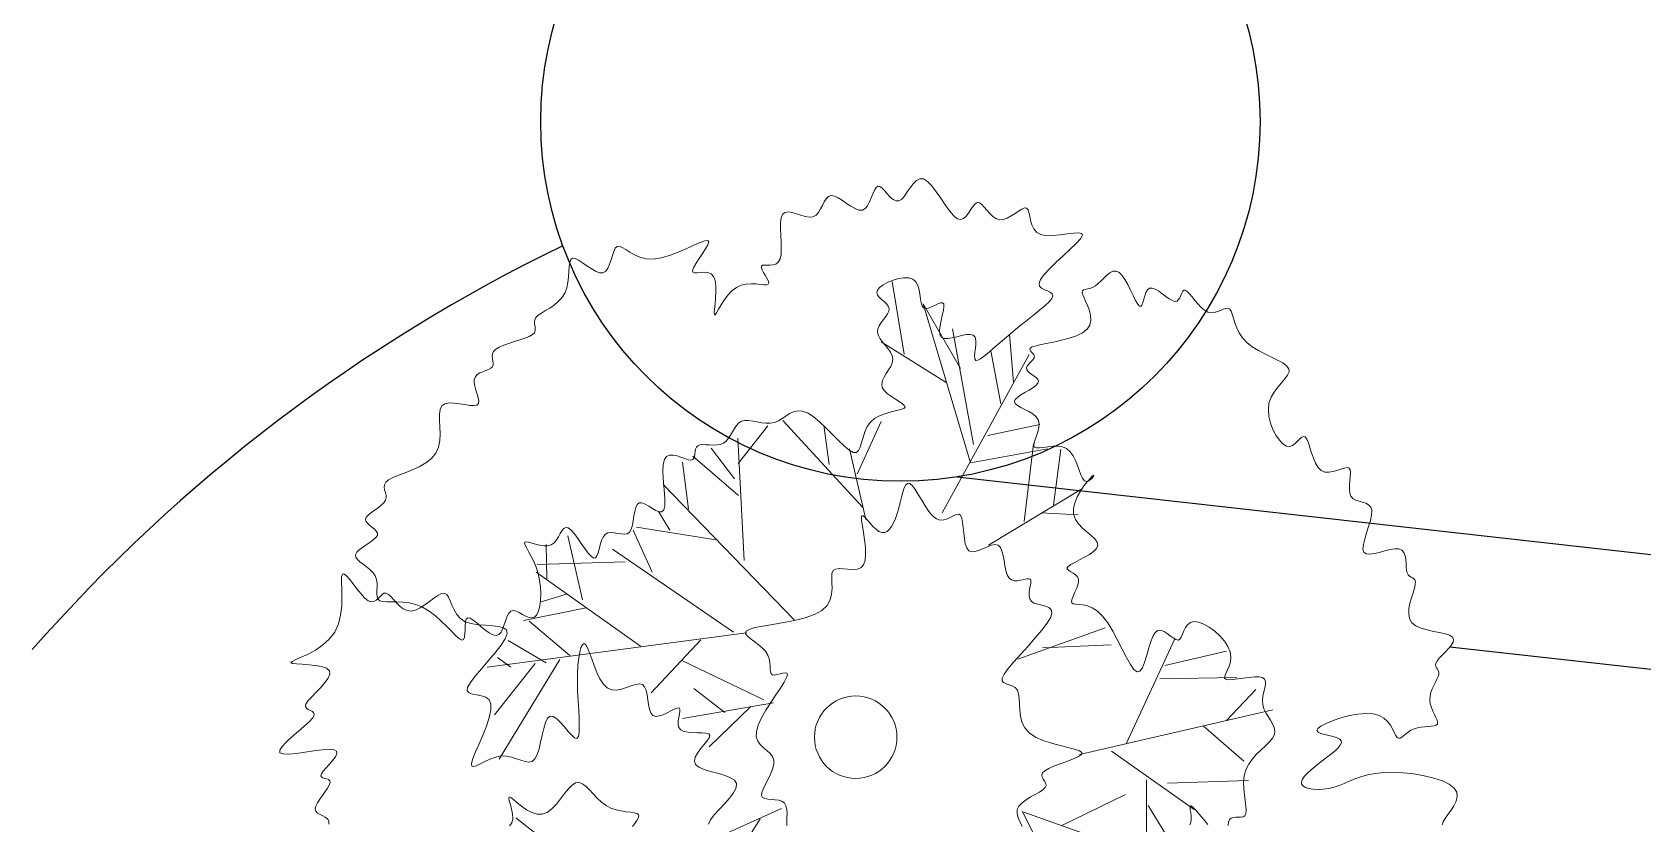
# Model space of a CAD drawing. Extents: x 2080 to 102394, y 2071 to 93424.
# Drawn here: x 86404.6 to 86834.5, y 81403.5 to 81614.7 of the extents above; entities that cross this region are included whole.
import ezdxf

# ---------------------------------------------------------------- set-up
doc = ezdxf.new("R2010")
doc.units = 0
doc.header["$LTSCALE"] = 20
doc.header["$MEASUREMENT"] = 0
doc.layers.add('casuanut tree', color=100, linetype='Continuous', lineweight=5)

# ---------------------------------------------------------------- blocks, each defined once
blk = doc.blocks.new('tr')
at = {"layer": 'casuanut tree'}
for p, q in [((0.2261, 0.6155), (0.2339, 0.7411)), ((0.3143, 0.5704), (0.2771, 0.692)), ((0.2771, 0.692), (0.2947, 0.4095)), ((0.2849, 0.5527), (0.1928, 0.6449)), ((0.3065, 0.4389), (0.3163, 0.6391)), ((0.3967, 0.5272), (0.4084, 0.6077)), ((0.3673, 0.4958), (0.3712, 0.588)), ((0.0987, 0.3768), (-0.0009, 0.552)), ((0.2285, 0.3375), (0.4338, 0.5671)), ((-0.1033, 0.4448), (-0.1641, 0.5272)), ((-0.1035, 0.4735), (-0.1307, 0.5339)), ((-0.1186, 0.3345), (-0.0824, 0.54)), ((-0.0915, 0.4977), (-0.0281, 0.549)), ((0.0595, 0.4614), (0.0655, 0.5279)), ((-0.1915, 0.4409), (-0.1837, 0.5213)), ((0.1017, 0.4342), (0.1621, 0.5128)), ((-0.0583, 0.2167), (-0.2243, 0.4916)), ((0.0987, 0.3557), (0.0987, 0.4795)), ((-0.4024, 0.3315), (-0.4024, 0.4433)), ((-0.2307, 0.4134), (-0.2425, 0.4487)), ((0.3339, 0.4487), (0.4241, 0.4468)), ((-0.4537, 0.3798), (-0.4417, 0.4372)), ((-0.2758, 0.3506), (-0.2915, 0.4272)), ((-0.1579, 0.3798), (-0.2847, 0.4312)), ((0.3614, 0.2918), (0.4065, 0.4173)), ((-0.3239, 0.2318), (-0.4688, 0.3949)), ((-0.317, 0.3781), (-0.4641, 0.4075)), ((-0.1639, 0.2197), (-0.333, 0.404)), ((0.2947, 0.4095), (0.428, 0.4036)), ((0.4163, 0.3075), (0.4496, 0.3977)), ((-0.4266, 0.3466), (-0.4719, 0.3436)), ((-0.3994, 0.3164), (-0.5081, 0.3194)), ((-0.4447, 0.2439), (-0.499, 0.3164)), ((0.2928, 0.2663), (0.4673, 0.3232)), ((-0.487, 0.2409), (-0.5413, 0.2922)), ((0.3928, 0.2996), (0.4535, 0.282)), ((-0.1428, 0.2137), (-0.5866, 0.256)), ((-0.5473, 0.2469), (-0.5654, 0.2681)), ((-0.4628, 0.2409), (-0.6017, 0.0989)), ((-0.5051, 0.2439), (-0.5926, 0.1744)), ((-0.2213, 0.2197), (-0.3239, 0.1502)), ((-0.1398, 0.0959), (-0.2605, 0.1925)), ((-0.2092, 0.0898), (-0.2515, 0.1412)), ((-0.1247, 0.0868), (-0.2817, 0.0959)), ((-0.1639, 0.0898), (-0.2485, 0.0385)), ((0.298, 0.0656), (0.455, 0.0838)), ((0.3433, 0.0747), (0.458, 0.0536)), ((0.445, -0.1163), (0.5666, 0.0392)), ((-0.5539, -0.0579), (-0.5967, -0.0051)), ((0.526, -0.0217), (0.6544, -0.0487)), ((0.5395, -0.0014), (0.6476, -0.0014)), ((0.6206, -0.1163), (0.6814, -0.0758)), ((-0.1911, -0.1005), (-0.3843, -0.2908)), ((-0.1519, -0.0915), (-0.2726, -0.1156)), ((0.3639, -0.1163), (0.7017, -0.1163)), ((0.4179, -0.1231), (0.5328, -0.2516)), ((0.5801, -0.1163), (0.6341, -0.1907)), ((0.2467, -0.1881), (0.3161, -0.4691)), ((0.249, -0.1907), (0.472, -0.3327)), ((0.4652, -0.1839), (0.445, -0.2718)), ((0.307, -0.2274), (0.4248, -0.2002)), ((0.499, -0.1975), (0.6341, -0.2245)), ((0.458, -0.2274), (0.4882, -0.318))]:
    blk.add_line(p, q, dxfattribs=at)
blk.add_lwpolyline([(-0.3714, 0.8178), (-0.3742, 0.8146), (-0.3757, 0.811), (-0.3762, 0.8073), (-0.3763, 0.8034), (-0.3766, 0.7997), (-0.3775, 0.7963), (-0.3797, 0.7932), (-0.3837, 0.7908), (-0.3899, 0.789), (-0.3978, 0.7878), (-0.4068, 0.7869), (-0.4165, 0.7861), (-0.4263, 0.7853), (-0.4355, 0.7843), (-0.4437, 0.7828), (-0.4502, 0.7806), (-0.4546, 0.7777), (-0.4573, 0.7742), (-0.4587, 0.7702), (-0.4593, 0.7661), (-0.4595, 0.7621), (-0.4598, 0.7583), (-0.4607, 0.755), (-0.4626, 0.7525), (-0.4658, 0.7508), (-0.4701, 0.7497), (-0.4751, 0.749), (-0.4804, 0.7482), (-0.4857, 0.7472), (-0.4906, 0.7455), (-0.4946, 0.7428), (-0.4975, 0.7389), (-0.4989, 0.7336), (-0.4991, 0.7272), (-0.4988, 0.7202), (-0.4982, 0.7132), (-0.4979, 0.7066), (-0.4983, 0.7011), (-0.4999, 0.697), (-0.5031, 0.695), (-0.5083, 0.6953), (-0.5151, 0.6974), (-0.523, 0.7006), (-0.5315, 0.7041), (-0.5402, 0.7073), (-0.5484, 0.7094), (-0.5557, 0.7097), (-0.5616, 0.7074), (-0.5659, 0.7021), (-0.5687, 0.6941), (-0.5709, 0.6843), (-0.5728, 0.6733), (-0.5751, 0.6617), (-0.5783, 0.6503), (-0.583, 0.6398), (-0.5898, 0.6308), (-0.599, 0.6238), (-0.6102, 0.6186), (-0.6226, 0.6149), (-0.6355, 0.6123), (-0.6483, 0.6104), (-0.6603, 0.6087), (-0.6706, 0.607), (-0.6787, 0.6048), (-0.6841, 0.6019), (-0.6872, 0.5983), (-0.6885, 0.5942), (-0.6887, 0.5898), (-0.6885, 0.5852), (-0.6884, 0.5806), (-0.6891, 0.5762), (-0.6911, 0.5722), (-0.695, 0.5686), (-0.7003, 0.5655), (-0.7065, 0.5626), (-0.7131, 0.5599), (-0.7194, 0.5573), (-0.725, 0.5546), (-0.7293, 0.5517), (-0.7317, 0.5485), (-0.7318, 0.5449), (-0.7302, 0.541), (-0.7274, 0.5369), (-0.7241, 0.5327), (-0.7208, 0.5285), (-0.7184, 0.5244), (-0.7173, 0.5205), (-0.7182, 0.5169), (-0.7215, 0.5138), (-0.7268, 0.5109), (-0.7333, 0.5082), (-0.7405, 0.5055), (-0.7477, 0.5028), (-0.7541, 0.5), (-0.7591, 0.4968), (-0.7621, 0.4933), (-0.7625, 0.4892), (-0.7607, 0.4847), (-0.7574, 0.4797), (-0.7531, 0.4744), (-0.7483, 0.4688), (-0.7437, 0.4629), (-0.7398, 0.4567), (-0.7373, 0.4505), (-0.7365, 0.4441), (-0.737, 0.4377), (-0.7384, 0.4316), (-0.7401, 0.4257), (-0.7416, 0.4202), (-0.7424, 0.4153), (-0.7419, 0.4111), (-0.7395, 0.4076), (-0.7351, 0.4051), (-0.7287, 0.4031), (-0.7207, 0.4013), (-0.7115, 0.3992), (-0.7016, 0.3965), (-0.6913, 0.3927), (-0.6809, 0.3876), (-0.6709, 0.3806), (-0.6615, 0.3716), (-0.6529, 0.3611), (-0.6451, 0.35), (-0.6381, 0.3389), (-0.6318, 0.3287), (-0.6264, 0.3201), (-0.6217, 0.3138), (-0.6179, 0.3107), (-0.615, 0.3113), (-0.6126, 0.3148), (-0.6107, 0.3203), (-0.6089, 0.3269), (-0.6072, 0.3337), (-0.6053, 0.3397), (-0.6029, 0.344), (-0.5999, 0.3457), (-0.5962, 0.344), (-0.5917, 0.3396), (-0.5867, 0.3334), (-0.5814, 0.3262), (-0.5758, 0.3189), (-0.5702, 0.3124), (-0.5646, 0.3075), (-0.5594, 0.3051), (-0.5545, 0.3058), (-0.55, 0.3091), (-0.5457, 0.3143), (-0.5417, 0.3205), (-0.5377, 0.3269), (-0.5337, 0.3328), (-0.5297, 0.3375), (-0.5256, 0.34), (-0.5213, 0.34), (-0.5168, 0.3378), (-0.5122, 0.3343), (-0.5075, 0.33), (-0.5027, 0.3258), (-0.4979, 0.3224), (-0.4932, 0.3205), (-0.4885, 0.3209), (-0.4839, 0.324), (-0.4796, 0.3296), (-0.4756, 0.3373), (-0.4721, 0.3467), (-0.4693, 0.3572), (-0.4672, 0.3686), (-0.4661, 0.3803), (-0.4659, 0.3919), (-0.4669, 0.403), (-0.4686, 0.4134), (-0.4708, 0.4228), (-0.4731, 0.4312), (-0.4751, 0.4382), (-0.4765, 0.4437), (-0.477, 0.4475), (-0.4761, 0.4493), (-0.4736, 0.4492), (-0.4697, 0.4475), (-0.4647, 0.4448), (-0.4589, 0.4416), (-0.4526, 0.4384), (-0.446, 0.4359), (-0.4395, 0.4344), (-0.4333, 0.4347), (-0.4277, 0.4369), (-0.4226, 0.4407), (-0.418, 0.4453), (-0.4137, 0.45), (-0.4097, 0.4542), (-0.4059, 0.457), (-0.4021, 0.4579), (-0.3984, 0.4561), (-0.3945, 0.4512), (-0.3906, 0.4438), (-0.3867, 0.4347), (-0.3828, 0.425), (-0.3789, 0.4154), (-0.3751, 0.4068), (-0.3715, 0.4002), (-0.368, 0.3964), (-0.3647, 0.396), (-0.3615, 0.3985), (-0.3584, 0.4032), (-0.3552, 0.4092), (-0.3518, 0.4158), (-0.3482, 0.4222), (-0.3442, 0.4276), (-0.3398, 0.4313), (-0.3349, 0.4327), (-0.3297, 0.4322), (-0.3242, 0.4304), (-0.3186, 0.4281), (-0.313, 0.4258), (-0.3077, 0.4242), (-0.3027, 0.4239), (-0.2982, 0.4257), (-0.2942, 0.4298), (-0.2908, 0.4359), (-0.2876, 0.4431), (-0.2847, 0.4507), (-0.2817, 0.4581), (-0.2785, 0.4643), (-0.2751, 0.4688), (-0.2712, 0.4707), (-0.2666, 0.4697), (-0.2617, 0.4663), (-0.2565, 0.4615), (-0.2512, 0.4562), (-0.246, 0.4515), (-0.2411, 0.4481), (-0.2366, 0.4471), (-0.2329, 0.4493), (-0.2299, 0.4555), (-0.2275, 0.4649), (-0.2255, 0.4765), (-0.2236, 0.4893), (-0.2216, 0.5024), (-0.2193, 0.5146), (-0.2163, 0.5251), (-0.2126, 0.5327), (-0.2079, 0.5369), (-0.2024, 0.5379), (-0.1964, 0.5367), (-0.1902, 0.5338), (-0.1841, 0.5302), (-0.1782, 0.5264), (-0.173, 0.5232), (-0.1687, 0.5215), (-0.1654, 0.5216), (-0.163, 0.5234), (-0.1613, 0.5263), (-0.1598, 0.53), (-0.1584, 0.534), (-0.1568, 0.5378), (-0.1547, 0.5409), (-0.1518, 0.5429), (-0.1479, 0.5434), (-0.1432, 0.5428), (-0.1378, 0.5414), (-0.132, 0.5396), (-0.1258, 0.5379), (-0.1197, 0.5367), (-0.1136, 0.5363), (-0.1079, 0.5372), (-0.1026, 0.5397), (-0.0978, 0.5434), (-0.0932, 0.5479), (-0.0887, 0.5527), (-0.0843, 0.5575), (-0.0797, 0.5616), (-0.0749, 0.5648), (-0.0696, 0.5665), (-0.0639, 0.5665), (-0.0577, 0.565), (-0.0511, 0.5626), (-0.0443, 0.5596), (-0.0372, 0.5566), (-0.03, 0.554), (-0.0228, 0.5523), (-0.0156, 0.5519), (-0.0084, 0.5531), (-0.0013, 0.5554), (0.0057, 0.5582), (0.0129, 0.5608), (0.0201, 0.5624), (0.0275, 0.5625), (0.0351, 0.5603), (0.043, 0.5553), (0.0511, 0.5469), (0.0595, 0.5359), (0.0678, 0.5233), (0.0759, 0.5102), (0.0838, 0.4975), (0.0911, 0.4862), (0.0979, 0.4773), (0.1038, 0.4719), (0.1089, 0.4706), (0.1133, 0.4729), (0.1174, 0.478), (0.1215, 0.485), (0.126, 0.4931), (0.131, 0.5015), (0.137, 0.5094), (0.1443, 0.5158), (0.153, 0.5203), (0.1627, 0.523), (0.1728, 0.5243), (0.1826, 0.5248), (0.1916, 0.5249), (0.1991, 0.525), (0.2046, 0.5256), (0.2074, 0.5271), (0.2071, 0.5298), (0.2044, 0.5338), (0.1998, 0.5386), (0.1943, 0.5441), (0.1885, 0.5501), (0.1832, 0.5564), (0.1791, 0.5627), (0.177, 0.5688), (0.1774, 0.5745), (0.18, 0.5799), (0.184, 0.5851), (0.1889, 0.5902), (0.1941, 0.5953), (0.199, 0.6005), (0.2029, 0.6059), (0.2051, 0.6116), (0.2054, 0.6177), (0.204, 0.6241), (0.2014, 0.6307), (0.1982, 0.6374), (0.195, 0.644), (0.1923, 0.6504), (0.1906, 0.6566), (0.1905, 0.6623), (0.1923, 0.6676), (0.1957, 0.6724), (0.2001, 0.6768), (0.205, 0.681), (0.2098, 0.6851), (0.2141, 0.6891), (0.2172, 0.6931), (0.2186, 0.6972), (0.2181, 0.7016), (0.2159, 0.706), (0.2128, 0.7106), (0.2095, 0.7151), (0.2065, 0.7196), (0.2045, 0.724), (0.2042, 0.7282), (0.2063, 0.7322), (0.211, 0.7358), (0.218, 0.7389), (0.2266, 0.7413), (0.2361, 0.7429), (0.2458, 0.7434), (0.255, 0.7426), (0.2631, 0.7405), (0.2693, 0.7367), (0.2732, 0.7312), (0.2751, 0.7245), (0.2756, 0.7169), (0.2752, 0.7091), (0.2745, 0.7014), (0.2741, 0.6945), (0.2744, 0.6888), (0.2761, 0.6848), (0.2795, 0.6829), (0.2842, 0.6826), (0.2898, 0.6834), (0.2956, 0.6847), (0.3012, 0.686), (0.306, 0.6866), (0.3094, 0.686), (0.311, 0.6837), (0.3103, 0.6793), (0.3079, 0.673), (0.3043, 0.6656), (0.3004, 0.6575), (0.2968, 0.6493), (0.294, 0.6416), (0.2929, 0.6348), (0.2941, 0.6296), (0.298, 0.6264), (0.3041, 0.6247), (0.3118, 0.6242), (0.3203, 0.6243), (0.3288, 0.6245), (0.3368, 0.6242), (0.3435, 0.6231), (0.3481, 0.6206), (0.3502, 0.6164), (0.3503, 0.6108), (0.3488, 0.6043), (0.3466, 0.5975), (0.3442, 0.5909), (0.3423, 0.5851), (0.3415, 0.5806), (0.3425, 0.5778), (0.3458, 0.5772), (0.3512, 0.5786), (0.3586, 0.5818), (0.3677, 0.5862), (0.3782, 0.5918), (0.3898, 0.5981), (0.4024, 0.6048), (0.4157, 0.6116), (0.4293, 0.6182), (0.4429, 0.6246), (0.4559, 0.6308), (0.4679, 0.6365), (0.4783, 0.6419), (0.4868, 0.6469), (0.4927, 0.6515), (0.4956, 0.6555), (0.4953, 0.6591), (0.4925, 0.6624), (0.4883, 0.6655), (0.4837, 0.6688), (0.4796, 0.6724), (0.4771, 0.6765), (0.4772, 0.6813), (0.481, 0.6871), (0.489, 0.694), (0.5004, 0.7016), (0.5139, 0.7097), (0.5281, 0.7179), (0.5419, 0.7259), (0.554, 0.7332), (0.563, 0.7396), (0.5677, 0.7446), (0.5672, 0.748), (0.5622, 0.7502), (0.5538, 0.7516), (0.5431, 0.7526), (0.5311, 0.7536), (0.5191, 0.7552), (0.508, 0.7576), (0.499, 0.7615), (0.4929, 0.7669), (0.4893, 0.7737), (0.4876, 0.7811), (0.4872, 0.7888), (0.4874, 0.7962), (0.4876, 0.8027), (0.4872, 0.8078), (0.4855, 0.811), (0.4821, 0.812), (0.4771, 0.8112), (0.471, 0.8092), (0.4641, 0.8065), (0.4568, 0.8039), (0.4494, 0.8019), (0.4423, 0.801), (0.4359, 0.802), (0.4305, 0.8053), (0.426, 0.8102), (0.4221, 0.8163), (0.4186, 0.8227), (0.4155, 0.8289), (0.4124, 0.8342), (0.4091, 0.8379), (0.4055, 0.8392), (0.4015, 0.8379), (0.397, 0.8345), (0.3922, 0.8299), (0.3871, 0.825), (0.3819, 0.8207), (0.3766, 0.8178), (0.3713, 0.8173), (0.3661, 0.8201), (0.3612, 0.8266), (0.3563, 0.8362), (0.3515, 0.8478), (0.3467, 0.8603), (0.3418, 0.8728), (0.3367, 0.8841), (0.3313, 0.8931), (0.3256, 0.8989), (0.3195, 0.9007), (0.3131, 0.8992), (0.3066, 0.8951), (0.3, 0.8896), (0.2935, 0.8836), (0.2873, 0.878), (0.2814, 0.8738), (0.2761, 0.8719), (0.2713, 0.873), (0.2671, 0.8765), (0.2632, 0.8817), (0.2597, 0.8878), (0.2564, 0.8939), (0.2533, 0.8993), (0.2501, 0.9031), (0.2468, 0.9046), (0.2433, 0.9031), (0.2396, 0.8993), (0.2356, 0.8939), (0.2314, 0.8877), (0.227, 0.8815), (0.2222, 0.8761), (0.2172, 0.8722), (0.2119, 0.8708), (0.2063, 0.8722), (0.2004, 0.8761), (0.1944, 0.8816), (0.1884, 0.888), (0.1824, 0.8944), (0.1766, 0.9002), (0.171, 0.9046), (0.1657, 0.9068), (0.1608, 0.9063), (0.1563, 0.9035), (0.1518, 0.8992), (0.1474, 0.894), (0.1429, 0.8887), (0.1382, 0.8839), (0.1331, 0.8803), (0.1274, 0.8787), (0.1212, 0.8794), (0.1146, 0.8821), (0.1078, 0.8858), (0.101, 0.8899), (0.0944, 0.8936), (0.0882, 0.8961), (0.0826, 0.8966), (0.0779, 0.8944), (0.0742, 0.889), (0.0712, 0.8809), (0.0689, 0.871), (0.0668, 0.8599), (0.0648, 0.8486), (0.0625, 0.8379), (0.0599, 0.8285), (0.0565, 0.8212), (0.0523, 0.8167), (0.0474, 0.8145), (0.0423, 0.814), (0.0371, 0.8147), (0.0322, 0.8159), (0.028, 0.8171), (0.0247, 0.8175), (0.0227, 0.8167), (0.0222, 0.8141), (0.0228, 0.8102), (0.0241, 0.8053), (0.0258, 0.7999), (0.0274, 0.7946), (0.0284, 0.7899), (0.0285, 0.7862), (0.0272, 0.784), (0.0243, 0.7836), (0.0197, 0.7847), (0.0139, 0.7867), (0.007, 0.7891), (-0.0008, 0.7912), (-0.0092, 0.7926), (-0.0179, 0.7926), (-0.0268, 0.7908), (-0.0356, 0.7867), (-0.044, 0.781), (-0.0519, 0.7743), (-0.0589, 0.7675), (-0.0649, 0.7613), (-0.0696, 0.7564), (-0.0727, 0.7536), (-0.0741, 0.7536), (-0.0736, 0.7569), (-0.0717, 0.7631), (-0.0688, 0.7714), (-0.0657, 0.781), (-0.0627, 0.7912), (-0.0605, 0.8013), (-0.0596, 0.8104), (-0.0606, 0.8178), (-0.0638, 0.823), (-0.0687, 0.8263), (-0.0746, 0.8283), (-0.0807, 0.8294), (-0.0864, 0.8301), (-0.0908, 0.8311), (-0.0934, 0.8328), (-0.0932, 0.8358), (-0.09, 0.8405), (-0.0844, 0.8464), (-0.0774, 0.853), (-0.07, 0.8599), (-0.0632, 0.8666), (-0.0579, 0.8724), (-0.0552, 0.877), (-0.0561, 0.8798), (-0.0612, 0.8804), (-0.07, 0.8793), (-0.0816, 0.8771), (-0.0954, 0.8743), (-0.1103, 0.8716), (-0.1256, 0.8695), (-0.1405, 0.8686), (-0.1541, 0.8696), (-0.1657, 0.8729), (-0.1755, 0.8778), (-0.1837, 0.8838), (-0.1905, 0.8901), (-0.1962, 0.896), (-0.2011, 0.9009), (-0.2053, 0.904), (-0.2092, 0.9046), (-0.213, 0.9023), (-0.2167, 0.8976), (-0.2205, 0.8915), (-0.2244, 0.8846), (-0.2286, 0.8778), (-0.233, 0.8719), (-0.2378, 0.8678), (-0.243, 0.8663), (-0.2487, 0.8678), (-0.2548, 0.8719), (-0.261, 0.8777), (-0.2672, 0.8843), (-0.2732, 0.8909), (-0.2788, 0.8967), (-0.2838, 0.9008), (-0.288, 0.9023), (-0.2914, 0.9007), (-0.2941, 0.8964), (-0.2965, 0.8899), (-0.2989, 0.8819), (-0.3015, 0.873), (-0.3047, 0.8638), (-0.3087, 0.855), (-0.3139, 0.8471), (-0.3205, 0.8407), (-0.3281, 0.8356), (-0.3364, 0.8315), (-0.3448, 0.8282), (-0.3529, 0.8255), (-0.3603, 0.823), (-0.3666, 0.8205)], close=True, dxfattribs=at)
for points in [[(0.9387, -0.372), (0.9415, -0.3676), (0.9463, -0.3627), (0.9524, -0.3573), (0.9592, -0.3514), (0.9657, -0.3451), (0.9712, -0.3383), (0.9748, -0.3312), (0.9756, -0.3237), (0.973, -0.3158), (0.9663, -0.3076), (0.9561, -0.2994), (0.943, -0.2914), (0.9279, -0.2838), (0.9114, -0.2769), (0.8943, -0.2709), (0.8775, -0.2662), (0.8616, -0.2628), (0.8472, -0.2611), (0.8342, -0.2607), (0.8225, -0.2613), (0.8117, -0.2627), (0.8017, -0.2644), (0.7922, -0.2662), (0.783, -0.2676), (0.7737, -0.2685), (0.7644, -0.2684), (0.7552, -0.2675), (0.7464, -0.2659), (0.7384, -0.2637), (0.7315, -0.2609), (0.7261, -0.2577), (0.7224, -0.2542), (0.7208, -0.2504), (0.7216, -0.2466), (0.7244, -0.2426), (0.729, -0.2387), (0.735, -0.2347), (0.7422, -0.2306), (0.7501, -0.2267), (0.7585, -0.2227), (0.767, -0.2189), (0.7753, -0.2151), (0.783, -0.2115), (0.79, -0.2079), (0.7958, -0.2044), (0.8002, -0.2009), (0.8029, -0.1975), (0.8036, -0.1941), (0.8019, -0.1907), (0.7978, -0.1873), (0.7919, -0.184), (0.7851, -0.1806), (0.7784, -0.1773), (0.7725, -0.1741), (0.7685, -0.1709), (0.7671, -0.1678), (0.7692, -0.1648), (0.7755, -0.1619), (0.7853, -0.1593), (0.7978, -0.1573), (0.8119, -0.1559), (0.8268, -0.1554), (0.8416, -0.1561), (0.8554, -0.158), (0.8672, -0.1614), (0.8764, -0.1664), (0.8832, -0.1726), (0.888, -0.1796), (0.8913, -0.1869), (0.8934, -0.194), (0.8949, -0.2005), (0.8961, -0.206), (0.8976, -0.2099), (0.8996, -0.2119), (0.9022, -0.2123), (0.9054, -0.2114), (0.9091, -0.2097), (0.9134, -0.2075), (0.9182, -0.2053), (0.9234, -0.2033), (0.9291, -0.202), (0.9352, -0.2016), (0.9415, -0.202), (0.9477, -0.2028), (0.9536, -0.2038), (0.959, -0.2046), (0.9636, -0.205), (0.9673, -0.2046), (0.9697, -0.2031), (0.9707, -0.2003), (0.9706, -0.1964), (0.9697, -0.1915), (0.9684, -0.1859), (0.967, -0.1798), (0.966, -0.1733), (0.9656, -0.1667), (0.9663, -0.1603), (0.9682, -0.1541), (0.9711, -0.1483), (0.9747, -0.1428), (0.9787, -0.1376), (0.9826, -0.1328), (0.9862, -0.1284), (0.9892, -0.1244), (0.991, -0.1208), (0.9917, -0.1177), (0.9914, -0.1148), (0.9906, -0.1121), (0.9896, -0.1096), (0.989, -0.107), (0.9891, -0.1044), (0.9904, -0.1015), (0.9933, -0.0983), (0.998, -0.0947), (1.004, -0.0908), (1.0106, -0.0866), (1.0171, -0.0822), (1.0228, -0.0778), (1.027, -0.0733), (1.0291, -0.0688), (1.0282, -0.0645), (1.024, -0.0604), (1.0171, -0.0563), (1.0083, -0.0521), (0.9985, -0.0477), (0.9885, -0.043), (0.9793, -0.0377), (0.9716, -0.0318), (0.9663, -0.0251), (0.964, -0.0175), (0.9644, -0.0092), (0.9667, -0.0006), (0.9705, 0.008), (0.975, 0.0164), (0.9796, 0.0242), (0.9836, 0.0312), (0.9865, 0.0369), (0.9878, 0.0413), (0.9877, 0.0446), (0.9865, 0.047), (0.9846, 0.049), (0.9824, 0.0509), (0.9802, 0.0531), (0.9785, 0.0558), (0.9775, 0.0595), (0.9776, 0.0642), (0.9784, 0.0699), (0.9795, 0.0762), (0.9803, 0.0826), (0.9806, 0.0887), (0.9798, 0.0943), (0.9774, 0.099), (0.973, 0.1023), (0.9664, 0.104), (0.9582, 0.1046), (0.9489, 0.1045), (0.9394, 0.1041), (0.9304, 0.104), (0.9225, 0.1046), (0.9166, 0.1065), (0.9134, 0.1102), (0.9132, 0.1158), (0.9157, 0.1232), (0.92, 0.1319), (0.9255, 0.1413), (0.9312, 0.151), (0.9365, 0.1604), (0.9405, 0.1691), (0.9426, 0.1766), (0.9422, 0.1826), (0.9396, 0.1873), (0.9355, 0.191), (0.9305, 0.1941), (0.9252, 0.197), (0.9201, 0.2001), (0.916, 0.2037), (0.9134, 0.2082), (0.9126, 0.2138), (0.9135, 0.2203), (0.9154, 0.2273), (0.9177, 0.2344), (0.92, 0.2411), (0.9217, 0.2472), (0.9223, 0.2521), (0.9212, 0.2555), (0.9181, 0.2572), (0.9132, 0.2575), (0.9071, 0.2571), (0.9001, 0.2564), (0.8929, 0.256), (0.8858, 0.2565), (0.8793, 0.2584), (0.8739, 0.2623), (0.87, 0.2685), (0.8674, 0.2766), (0.8657, 0.2858), (0.8647, 0.2954), (0.8639, 0.3047), (0.8632, 0.3131), (0.8621, 0.3199), (0.8604, 0.3243), (0.8579, 0.3258), (0.8545, 0.3251), (0.8505, 0.3229), (0.8459, 0.3199), (0.841, 0.317), (0.8359, 0.3149), (0.8307, 0.3144), (0.8255, 0.3164), (0.8206, 0.3212), (0.8162, 0.3287), (0.8124, 0.3381), (0.8096, 0.3489), (0.8081, 0.3605), (0.808, 0.3723), (0.8096, 0.3837), (0.8131, 0.3941), (0.8188, 0.4031), (0.8259, 0.4107), (0.8338, 0.4173), (0.8417, 0.4231), (0.849, 0.4284), (0.8548, 0.4334), (0.8585, 0.4384), (0.8593, 0.4437), (0.8568, 0.4495), (0.8514, 0.4557), (0.8439, 0.4625), (0.835, 0.4698), (0.8253, 0.4775), (0.8158, 0.4857), (0.807, 0.4943), (0.7996, 0.5034), (0.7943, 0.5129), (0.7908, 0.5225), (0.7887, 0.5318), (0.7875, 0.5407), (0.7869, 0.5489), (0.7863, 0.5559), (0.7855, 0.5615), (0.7839, 0.5654), (0.7812, 0.5674), (0.7776, 0.568), (0.7732, 0.5676), (0.7682, 0.5667), (0.7629, 0.5658), (0.7574, 0.5656), (0.752, 0.5664), (0.7467, 0.5688), (0.7419, 0.5731), (0.7374, 0.579), (0.7333, 0.5858), (0.7295, 0.593), (0.7261, 0.6), (0.723, 0.6062), (0.7201, 0.611), (0.7174, 0.6139), (0.715, 0.6144), (0.7127, 0.613), (0.7104, 0.6103), (0.708, 0.607), (0.7055, 0.6035), (0.7027, 0.6007), (0.6996, 0.599), (0.696, 0.5992), (0.692, 0.6016), (0.6875, 0.6057), (0.6828, 0.611), (0.6779, 0.6167), (0.6729, 0.6222), (0.668, 0.6268), (0.6633, 0.6299), (0.6589, 0.6308), (0.6549, 0.629), (0.6512, 0.6253), (0.6479, 0.6203), (0.645, 0.6148), (0.6422, 0.6098), (0.6397, 0.6059), (0.6374, 0.604), (0.6352, 0.6048), (0.6332, 0.609), (0.6311, 0.616), (0.629, 0.6249), (0.6267, 0.6348), (0.6241, 0.6451), (0.6212, 0.6548), (0.6178, 0.663), (0.6139, 0.6691), (0.6093, 0.6723), (0.6043, 0.673), (0.5989, 0.6717), (0.5932, 0.6691), (0.5873, 0.6656), (0.5814, 0.6618), (0.5756, 0.6583), (0.5699, 0.6555), (0.5646, 0.654), (0.5597, 0.6535), (0.5554, 0.6535), (0.5516, 0.6536), (0.5487, 0.6533), (0.5465, 0.6524), (0.5453, 0.6502), (0.5452, 0.6465), (0.5461, 0.641), (0.5476, 0.6339), (0.5492, 0.6258), (0.5504, 0.6171), (0.5505, 0.6084), (0.5491, 0.6001), (0.5456, 0.5927), (0.5395, 0.5868), (0.5305, 0.5826), (0.5191, 0.58), (0.5061, 0.5787), (0.4924, 0.5782), (0.4787, 0.5783), (0.4659, 0.5787), (0.4548, 0.579), (0.4461, 0.5789), (0.4404, 0.5781), (0.4375, 0.5768), (0.4365, 0.5749), (0.4371, 0.5726), (0.4385, 0.57), (0.4401, 0.5674), (0.4413, 0.5646), (0.4416, 0.562), (0.4404, 0.5596), (0.4381, 0.5573), (0.4351, 0.5551), (0.4317, 0.5529), (0.4285, 0.5506), (0.4257, 0.5482), (0.424, 0.5457), (0.4236, 0.5429), (0.4248, 0.5398), (0.4273, 0.5364), (0.4304, 0.5329), (0.4337, 0.5293), (0.4366, 0.5258), (0.4384, 0.5223), (0.4388, 0.5189), (0.4371, 0.5158), (0.4329, 0.513), (0.4269, 0.5104), (0.4196, 0.508), (0.4119, 0.5055), (0.4044, 0.5031), (0.398, 0.5004), (0.3932, 0.4976), (0.3909, 0.4944), (0.3915, 0.4908), (0.3946, 0.4868), (0.3994, 0.4824), (0.4051, 0.4776), (0.4112, 0.4725), (0.4167, 0.467), (0.4211, 0.4611), (0.4236, 0.455), (0.4236, 0.4485), (0.4217, 0.4419), (0.4185, 0.4354), (0.4147, 0.4292), (0.4109, 0.4234), (0.4079, 0.4184), (0.4062, 0.4142), (0.4067, 0.411), (0.4096, 0.4091), (0.4148, 0.4079), (0.4215, 0.4073), (0.4293, 0.4067), (0.4376, 0.4057), (0.4458, 0.4039), (0.4533, 0.4009), (0.4596, 0.3964), (0.4642, 0.39), (0.4675, 0.3821), (0.4696, 0.3734), (0.471, 0.3644), (0.472, 0.3556), (0.4731, 0.3477), (0.4744, 0.3412), (0.4765, 0.3367), (0.4795, 0.3344), (0.4831, 0.3342), (0.4868, 0.3353), (0.4903, 0.3372), (0.493, 0.3393), (0.4945, 0.3411), (0.4944, 0.3419), (0.4922, 0.3412), (0.4877, 0.3385), (0.4814, 0.3339), (0.474, 0.3279), (0.4662, 0.3206), (0.4588, 0.3123), (0.4525, 0.3034), (0.448, 0.2942), (0.4461, 0.2848), (0.4472, 0.2756), (0.4506, 0.2668), (0.4557, 0.2582), (0.4614, 0.2502), (0.467, 0.2426), (0.4716, 0.2357), (0.4743, 0.2294), (0.4742, 0.224), (0.4709, 0.2193), (0.4648, 0.2154), (0.4568, 0.212), (0.4476, 0.2092), (0.4382, 0.2067), (0.4294, 0.2045), (0.422, 0.2024), (0.4168, 0.2003), (0.4144, 0.1981), (0.4145, 0.1958), (0.4163, 0.1933), (0.4192, 0.1904), (0.4226, 0.1873), (0.4258, 0.1838), (0.4282, 0.1799), (0.4292, 0.1755), (0.4282, 0.1706), (0.4257, 0.1654), (0.4222, 0.1601), (0.4182, 0.1548), (0.4144, 0.1498), (0.4111, 0.1452), (0.4092, 0.1414), (0.4089, 0.1383), (0.4109, 0.1362), (0.4147, 0.1346), (0.4201, 0.133), (0.4265, 0.1307), (0.4337, 0.1273), (0.4411, 0.1222), (0.4484, 0.1148), (0.4551, 0.1045), (0.461, 0.0912), (0.4661, 0.0756), (0.4706, 0.0589), (0.4748, 0.0423), (0.4787, 0.0268), (0.4826, 0.0136), (0.4867, 0.0038), (0.4911, -0.0014), (0.496, -0.0013), (0.5013, 0.0033), (0.507, 0.0112), (0.5128, 0.0211), (0.5187, 0.0319), (0.5247, 0.0423), (0.5305, 0.0512), (0.5362, 0.0572), (0.5415, 0.0596), (0.5465, 0.0588), (0.5513, 0.0557), (0.5557, 0.0511), (0.5599, 0.046), (0.5639, 0.0412), (0.5676, 0.0375), (0.5711, 0.0358), (0.5744, 0.0367), (0.5776, 0.0397), (0.581, 0.044), (0.5846, 0.049), (0.5886, 0.0539), (0.5932, 0.058), (0.5986, 0.0604), (0.6048, 0.0606), (0.612, 0.0579), (0.6199, 0.0526), (0.6278, 0.0453), (0.6354, 0.0365), (0.6422, 0.0267), (0.6478, 0.0164), (0.6516, 0.0061), (0.6533, -0.0037), (0.6525, -0.0124), (0.6498, -0.0202), (0.646, -0.027), (0.6417, -0.0328), (0.6378, -0.0378), (0.6349, -0.0418), (0.6338, -0.0451), (0.6352, -0.0476), (0.6397, -0.0494), (0.6467, -0.0506), (0.6553, -0.0516), (0.6649, -0.0524), (0.6747, -0.0533), (0.6839, -0.0546), (0.6916, -0.0563), (0.6972, -0.0589), (0.7, -0.0623), (0.7005, -0.0665), (0.6992, -0.0715), (0.6967, -0.0772), (0.6937, -0.0833), (0.6907, -0.0899), (0.6883, -0.0968), (0.687, -0.1039), (0.6874, -0.1112), (0.6891, -0.1184), (0.6914, -0.1256), (0.6939, -0.1327), (0.6961, -0.1395), (0.6973, -0.1461), (0.6971, -0.1523), (0.6949, -0.158), (0.6904, -0.1633), (0.6838, -0.1683), (0.6759, -0.1732), (0.6671, -0.1783), (0.6579, -0.1838), (0.649, -0.19), (0.6409, -0.1971), (0.6341, -0.2054), (0.6291, -0.2148), (0.6256, -0.2252), (0.6233, -0.236), (0.6219, -0.2466), (0.6209, -0.2567), (0.62, -0.2657), (0.6189, -0.2732), (0.6172, -0.2786), (0.6147, -0.2817), (0.6114, -0.2828), (0.6076, -0.2825), (0.6034, -0.2816), (0.5992, -0.2804), (0.5951, -0.2797), (0.5912, -0.28), (0.588, -0.282), (0.5853, -0.2859), (0.5832, -0.2913)], [(0.55, -0.2816), (0.5446, -0.271), (0.5395, -0.2611), (0.5351, -0.2528), (0.5317, -0.247), (0.5292, -0.2444), (0.5277, -0.2446), (0.5268, -0.247), (0.5263, -0.251), (0.5259, -0.2561), (0.5253, -0.2616), (0.5243, -0.2671), (0.5226, -0.2718), (0.5201, -0.2755)], [(-0.279, -0.0893), (-0.2741, -0.0831), (-0.266, -0.0764), (-0.256, -0.0693), (-0.2451, -0.062), (-0.2346, -0.0545), (-0.2257, -0.0471), (-0.2194, -0.0399), (-0.2171, -0.033), (-0.2194, -0.0264), (-0.2257, -0.0202), (-0.2346, -0.0142), (-0.245, -0.0084), (-0.2557, -0.0028), (-0.2656, 0.0029), (-0.2734, 0.0086), (-0.2779, 0.0144), (-0.2784, 0.0204), (-0.2755, 0.0265), (-0.2701, 0.0325), (-0.2634, 0.0383), (-0.2563, 0.0438), (-0.2499, 0.0489), (-0.2451, 0.0534), (-0.243, 0.0572), (-0.2443, 0.0602), (-0.2485, 0.0626), (-0.2547, 0.0646), (-0.2623, 0.0665), (-0.2703, 0.0685), (-0.278, 0.0708), (-0.2845, 0.0737), (-0.2892, 0.0775), (-0.2913, 0.0822), (-0.2913, 0.0876), (-0.2899, 0.0933), (-0.2876, 0.099), (-0.2852, 0.1044), (-0.2833, 0.109), (-0.2825, 0.1126), (-0.2835, 0.1147), (-0.2868, 0.1151), (-0.2919, 0.1143), (-0.2982, 0.1128), (-0.3054, 0.111), (-0.3126, 0.1096), (-0.3195, 0.109), (-0.3254, 0.1097), (-0.3297, 0.1124), (-0.3321, 0.1173), (-0.333, 0.124), (-0.3328, 0.132), (-0.3321, 0.1404), (-0.3315, 0.1489), (-0.3314, 0.1566), (-0.3325, 0.1631), (-0.3353, 0.1676), (-0.3402, 0.1699), (-0.3467, 0.1703), (-0.3545, 0.1696), (-0.3631, 0.1686), (-0.3719, 0.168), (-0.3805, 0.1684), (-0.3883, 0.1707), (-0.395, 0.1755), (-0.4001, 0.1833), (-0.4039, 0.1936), (-0.4065, 0.2053), (-0.4084, 0.2176), (-0.4098, 0.2297), (-0.411, 0.2406), (-0.4124, 0.2495), (-0.4141, 0.2555), (-0.4166, 0.2579), (-0.4197, 0.2568), (-0.4232, 0.2526), (-0.427, 0.2457), (-0.4309, 0.2363), (-0.4349, 0.2248), (-0.4387, 0.2116), (-0.4423, 0.1969), (-0.4455, 0.1813), (-0.4483, 0.1654), (-0.451, 0.1498), (-0.4536, 0.1354), (-0.4561, 0.1228), (-0.4588, 0.1128), (-0.4616, 0.1061), (-0.4648, 0.1034), (-0.4684, 0.1052), (-0.4723, 0.1105), (-0.4766, 0.1182), (-0.4811, 0.1271), (-0.4859, 0.1359), (-0.4908, 0.1436), (-0.4958, 0.149), (-0.5008, 0.1507), (-0.5059, 0.1481), (-0.511, 0.1418), (-0.5161, 0.1328), (-0.5213, 0.1223), (-0.5265, 0.1112), (-0.5317, 0.1007), (-0.5371, 0.0917), (-0.5425, 0.0854), (-0.5481, 0.0824), (-0.5538, 0.0825), (-0.5599, 0.0847), (-0.5663, 0.0885), (-0.5732, 0.0929), (-0.5807, 0.0974), (-0.5888, 0.1011), (-0.5977, 0.1034), (-0.6073, 0.1037), (-0.6172, 0.1024), (-0.6267, 0.1004), (-0.6354, 0.0982), (-0.6426, 0.0966), (-0.6477, 0.0963), (-0.6502, 0.0979), (-0.6495, 0.1023), (-0.6452, 0.1098), (-0.6382, 0.1199), (-0.6293, 0.1318), (-0.6198, 0.1449), (-0.6105, 0.1584), (-0.6024, 0.1715), (-0.5967, 0.1835), (-0.5943, 0.1935), (-0.5958, 0.2012), (-0.6005, 0.2068), (-0.6071, 0.2109), (-0.6144, 0.2141), (-0.6213, 0.217), (-0.6264, 0.2202), (-0.6287, 0.2242), (-0.627, 0.2296), (-0.6203, 0.2369), (-0.6098, 0.2457), (-0.5967, 0.2555), (-0.5823, 0.2659), (-0.5682, 0.2765), (-0.5555, 0.2866), (-0.5458, 0.296), (-0.5403, 0.304), (-0.5399, 0.3103), (-0.5441, 0.3153), (-0.5518, 0.3193), (-0.5619, 0.3228), (-0.5734, 0.3262), (-0.5852, 0.33), (-0.5963, 0.3344), (-0.6056, 0.34), (-0.6123, 0.3471), (-0.6167, 0.3552), (-0.6195, 0.3637), (-0.6212, 0.3723), (-0.6224, 0.3803), (-0.6238, 0.3871), (-0.6258, 0.3923), (-0.6292, 0.3952), (-0.6343, 0.3957), (-0.6409, 0.394), (-0.6487, 0.391), (-0.6572, 0.3872), (-0.6661, 0.3834), (-0.675, 0.3802), (-0.6834, 0.3783), (-0.6911, 0.3783), (-0.6978, 0.3808), (-0.7034, 0.3853), (-0.7082, 0.3911), (-0.7124, 0.3976), (-0.7161, 0.4042), (-0.7195, 0.4102), (-0.7227, 0.4149), (-0.726, 0.4178), (-0.7295, 0.4183), (-0.7332, 0.4171), (-0.7371, 0.4147), (-0.7411, 0.412), (-0.7453, 0.4097), (-0.7496, 0.4084), (-0.7541, 0.409), (-0.7587, 0.4121), (-0.7634, 0.4183), (-0.7681, 0.4266), (-0.7727, 0.4362), (-0.7771, 0.446), (-0.7813, 0.4549), (-0.7851, 0.4619), (-0.7885, 0.466), (-0.7913, 0.4662), (-0.7936, 0.4618), (-0.7957, 0.4534), (-0.7979, 0.4419), (-0.8008, 0.4283), (-0.8046, 0.4137), (-0.8099, 0.3989), (-0.8169, 0.3849), (-0.8262, 0.3727), (-0.838, 0.363), (-0.8513, 0.3557), (-0.8653, 0.3503), (-0.879, 0.3465), (-0.8914, 0.3439), (-0.9015, 0.342), (-0.9082, 0.3405), (-0.9107, 0.3389), (-0.9083, 0.337), (-0.9018, 0.3347), (-0.8926, 0.3319), (-0.882, 0.3286), (-0.8711, 0.3249), (-0.8613, 0.3207), (-0.8538, 0.316), (-0.8499, 0.3107), (-0.8505, 0.305), (-0.8548, 0.2989), (-0.8619, 0.2927), (-0.8707, 0.2864), (-0.8802, 0.2802), (-0.8892, 0.2744), (-0.8967, 0.2692), (-0.9017, 0.2645), (-0.9034, 0.2607), (-0.9025, 0.2575), (-0.9, 0.2547), (-0.8968, 0.252), (-0.8938, 0.2493), (-0.892, 0.2463), (-0.8925, 0.2428), (-0.8961, 0.2386), (-0.9034, 0.2335), (-0.9136, 0.2278), (-0.9253, 0.2216), (-0.9374, 0.2152), (-0.9486, 0.209), (-0.9575, 0.2031), (-0.9629, 0.1979), (-0.9636, 0.1935), (-0.9587, 0.1903), (-0.9492, 0.1879), (-0.9364, 0.1862), (-0.9218, 0.1848), (-0.9067, 0.1836), (-0.8925, 0.1821), (-0.8806, 0.1803), (-0.8724, 0.1778), (-0.8689, 0.1744), (-0.8694, 0.1702), (-0.873, 0.1656), (-0.8787, 0.1607), (-0.8856, 0.1558), (-0.8925, 0.151), (-0.8986, 0.1466), (-0.9028, 0.1428), (-0.9045, 0.1398), (-0.9039, 0.1375), (-0.9018, 0.1355), (-0.8989, 0.1338), (-0.8957, 0.1321), (-0.893, 0.1302), (-0.8914, 0.1278), (-0.8916, 0.1248), (-0.8939, 0.121), (-0.8981, 0.1166), (-0.9035, 0.1117), (-0.9094, 0.1065), (-0.9153, 0.1012), (-0.9205, 0.096), (-0.9244, 0.091), (-0.9265, 0.0865), (-0.9261, 0.0826), (-0.924, 0.079), (-0.9206, 0.0758), (-0.9167, 0.0725), (-0.913, 0.0692), (-0.9101, 0.0654), (-0.9088, 0.0611), (-0.9096, 0.0561)], [(0.2406, -0.2138), (0.2389, -0.2057), (0.2375, -0.1978), (0.2372, -0.1904), (0.2389, -0.1839), (0.2432, -0.1786), (0.2496, -0.1744), (0.2575, -0.1709), (0.2661, -0.168), (0.2747, -0.1655), (0.2828, -0.1632), (0.2894, -0.1608), (0.2941, -0.158), (0.2962, -0.1548), (0.2964, -0.1513), (0.2954, -0.1474), (0.2939, -0.1435), (0.2929, -0.1397), (0.293, -0.136), (0.295, -0.1327), (0.2997, -0.1299), (0.3076, -0.1276), (0.3179, -0.1258), (0.3295, -0.1243), (0.3412, -0.1228), (0.3521, -0.1213), (0.361, -0.1194), (0.3668, -0.1171), (0.3684, -0.1141), (0.3651, -0.1103), (0.3576, -0.1056), (0.3472, -0.1002), (0.3348, -0.0939), (0.3216, -0.0869), (0.3087, -0.0791), (0.2973, -0.0705), (0.2884, -0.0611), (0.283, -0.0511), (0.2805, -0.0406), (0.2802, -0.03), (0.2813, -0.0196), (0.2831, -0.0096), (0.2848, -0.0004), (0.2857, 0.0077), (0.2851, 0.0144), (0.2824, 0.0195), (0.2782, 0.0234), (0.2734, 0.0265), (0.2687, 0.0293), (0.2652, 0.0322), (0.2635, 0.0356), (0.2646, 0.04), (0.2693, 0.0459), (0.2781, 0.0536), (0.2902, 0.0627), (0.3044, 0.0727), (0.3197, 0.0834), (0.3349, 0.0941), (0.3488, 0.1046), (0.3603, 0.1142), (0.3684, 0.1226), (0.3721, 0.1294), (0.3721, 0.1348), (0.3692, 0.1392), (0.3643, 0.1428), (0.3583, 0.1461), (0.3521, 0.1492), (0.3465, 0.1525), (0.3425, 0.1564), (0.3407, 0.161), (0.3407, 0.1661), (0.3421, 0.1716), (0.3442, 0.1771), (0.3465, 0.1823), (0.3485, 0.1869), (0.3496, 0.1908), (0.3493, 0.1935), (0.3471, 0.195), (0.3433, 0.1956), (0.3385, 0.1957), (0.3331, 0.1957), (0.3275, 0.196), (0.3222, 0.1972), (0.3176, 0.1996), (0.3143, 0.2037), (0.3126, 0.2097), (0.312, 0.2173), (0.3123, 0.2258), (0.3128, 0.2347), (0.3132, 0.2433), (0.3129, 0.2512), (0.3116, 0.2577), (0.3087, 0.2623), (0.304, 0.2645), (0.2978, 0.2649), (0.2906, 0.264), (0.283, 0.2626), (0.2754, 0.2612), (0.2683, 0.2607), (0.2624, 0.2616), (0.258, 0.2645), (0.2556, 0.27), (0.2549, 0.2775), (0.2553, 0.2864), (0.2564, 0.2959), (0.2577, 0.3054), (0.2587, 0.3141), (0.259, 0.3214), (0.258, 0.3265), (0.2556, 0.329), (0.2517, 0.3294), (0.2467, 0.3285), (0.241, 0.3269), (0.2348, 0.3256), (0.2284, 0.3251), (0.2222, 0.3263), (0.2164, 0.3299), (0.2112, 0.3364), (0.2067, 0.3452), (0.2027, 0.3555), (0.1991, 0.3664), (0.1957, 0.377), (0.1925, 0.3865), (0.1893, 0.394), (0.186, 0.3986), (0.1825, 0.3998), (0.1788, 0.3979), (0.175, 0.3935), (0.1709, 0.3871), (0.1667, 0.3793), (0.1624, 0.3707), (0.1579, 0.362), (0.1533, 0.3536), (0.1486, 0.346), (0.1439, 0.3396), (0.1391, 0.3343), (0.1343, 0.3305), (0.1296, 0.328), (0.125, 0.3272), (0.1205, 0.3282), (0.1162, 0.331), (0.1121, 0.3357), (0.1082, 0.3416), (0.1046, 0.3481), (0.1014, 0.3543), (0.0985, 0.3594), (0.0961, 0.3629), (0.0941, 0.3638), (0.0925, 0.3614), (0.0915, 0.3554), (0.0907, 0.3462), (0.09, 0.335), (0.089, 0.3227), (0.0876, 0.3102), (0.0854, 0.2985), (0.0823, 0.2886), (0.0779, 0.2814), (0.0722, 0.2777), (0.0654, 0.2767), (0.0579, 0.2778), (0.0502, 0.28), (0.0426, 0.2826), (0.0356, 0.2846), (0.0296, 0.2853), (0.025, 0.2837), (0.022, 0.2793), (0.02, 0.2726), (0.0184, 0.2642), (0.0165, 0.2548), (0.0136, 0.2452), (0.0088, 0.236), (0.0016, 0.2279), (-0.0088, 0.2217), (-0.0228, 0.2178), (-0.0396, 0.216), (-0.0581, 0.2156), (-0.0772, 0.2162), (-0.0958, 0.2173), (-0.1127, 0.2184), (-0.1268, 0.2189), (-0.1372, 0.2183), (-0.1429, 0.2163), (-0.1445, 0.2129), (-0.1429, 0.2084), (-0.139, 0.2028), (-0.1337, 0.1966), (-0.1278, 0.1898), (-0.1223, 0.1827), (-0.118, 0.1755), (-0.1156, 0.1684), (-0.1148, 0.1616), (-0.1151, 0.1551), (-0.116, 0.1492), (-0.1171, 0.1439), (-0.1177, 0.1395), (-0.1174, 0.1361), (-0.1158, 0.1338), (-0.1124, 0.1327), (-0.1078, 0.1324), (-0.1027, 0.1325), (-0.0978, 0.1326), (-0.0936, 0.1321), (-0.0911, 0.1308), (-0.0907, 0.1281), (-0.0932, 0.1237), (-0.0991, 0.1171), (-0.1077, 0.1088), (-0.118, 0.0992), (-0.1291, 0.0886), (-0.1403, 0.0776), (-0.1504, 0.0665), (-0.1587, 0.0558), (-0.1642, 0.0459), (-0.1663, 0.0372), (-0.1655, 0.0296), (-0.1626, 0.0227), (-0.1586, 0.0163), (-0.154, 0.0103), (-0.1499, 0.0044), (-0.147, -0.0017), (-0.1462, -0.0082), (-0.1479, -0.0152), (-0.1518, -0.0226), (-0.1571, -0.0302), (-0.1631, -0.0377), (-0.1691, -0.0449), (-0.1744, -0.0516), (-0.1782, -0.0574), (-0.1799, -0.0622), (-0.179, -0.0659), (-0.1759, -0.0686), (-0.1712, -0.0707), (-0.1655, -0.0725), (-0.1594, -0.0744), (-0.1535, -0.0767), (-0.1485, -0.0796), (-0.145, -0.0837), (-0.1435, -0.0889), (-0.1435, -0.0952), (-0.1447, -0.1019), (-0.1465, -0.1089), (-0.1483, -0.1155), (-0.1498, -0.1215)], [(-0.4066, -0.0644), (-0.4013, -0.06), (-0.3968, -0.056), (-0.3934, -0.0524), (-0.3915, -0.0492), (-0.3916, -0.0465), (-0.394, -0.0441), (-0.3984, -0.0419), (-0.4044, -0.0397), (-0.4115, -0.0372), (-0.4192, -0.0341), (-0.4273, -0.0303), (-0.4351, -0.0255), (-0.4423, -0.0194), (-0.4486, -0.012), (-0.454, -0.0038), (-0.4589, 0.0048), (-0.4635, 0.013), (-0.4681, 0.0202), (-0.4729, 0.0259), (-0.4781, 0.0294), (-0.484, 0.0302), (-0.4907, 0.0278), (-0.4983, 0.0229), (-0.5065, 0.0164), (-0.5152, 0.0092), (-0.5242, 0.0021), (-0.5334, -0.0039), (-0.5425, -0.008), (-0.5515, -0.0093), (-0.5602, -0.0072), (-0.5684, -0.0023), (-0.576, 0.0044), (-0.5829, 0.012), (-0.5889, 0.0195), (-0.5938, 0.0261), (-0.5975, 0.0307), (-0.5999, 0.0324), (-0.601, 0.0306), (-0.601, 0.0259), (-0.6007, 0.0192), (-0.6004, 0.0111), (-0.6006, 0.0027), (-0.602, -0.0051), (-0.605, -0.0117), (-0.6101, -0.016)]]:
    blk.add_lwpolyline(points, dxfattribs=at)
at = {"layer": 'casuanut tree', "linetype": 'Continuous'}
blk.add_circle((-0.0014, -0.0017), 0.0703, dxfattribs=at)

msp = doc.modelspace()

# ---------------------------------------------------------------- linework, layer by layer
at = {"linetype": 'Continuous', "ltscale": 0.5}
for p, q in [((86651.462, 81496.12, 0.504), (87079.077, 81448.339, 0.504)), ((86782.991, 81450.715), (87077.268, 81418.354, 0.504))]:
    msp.add_line(p, q, dxfattribs=at)
msp.add_circle((86636.321, 81590.919, 0.504), 96, dxfattribs=at)
msp.add_arc((86741.589, 81154.018, 0.504), 448.537, 115.82085, 138.70675, dxfattribs=at)

# ---------------------------------------------------------------- block references
at = {"layer": 'casuanut tree', "linetype": 'Continuous', "xscale": 156.6043140091427, "yscale": 156.6043140091351, "zscale": 156.6043140091377, "rotation": 13.0160703837979}
msp.add_blockref('tr', (86624.545, 81426.949), dxfattribs=at)

doc.saveas('drawing.dxf')
